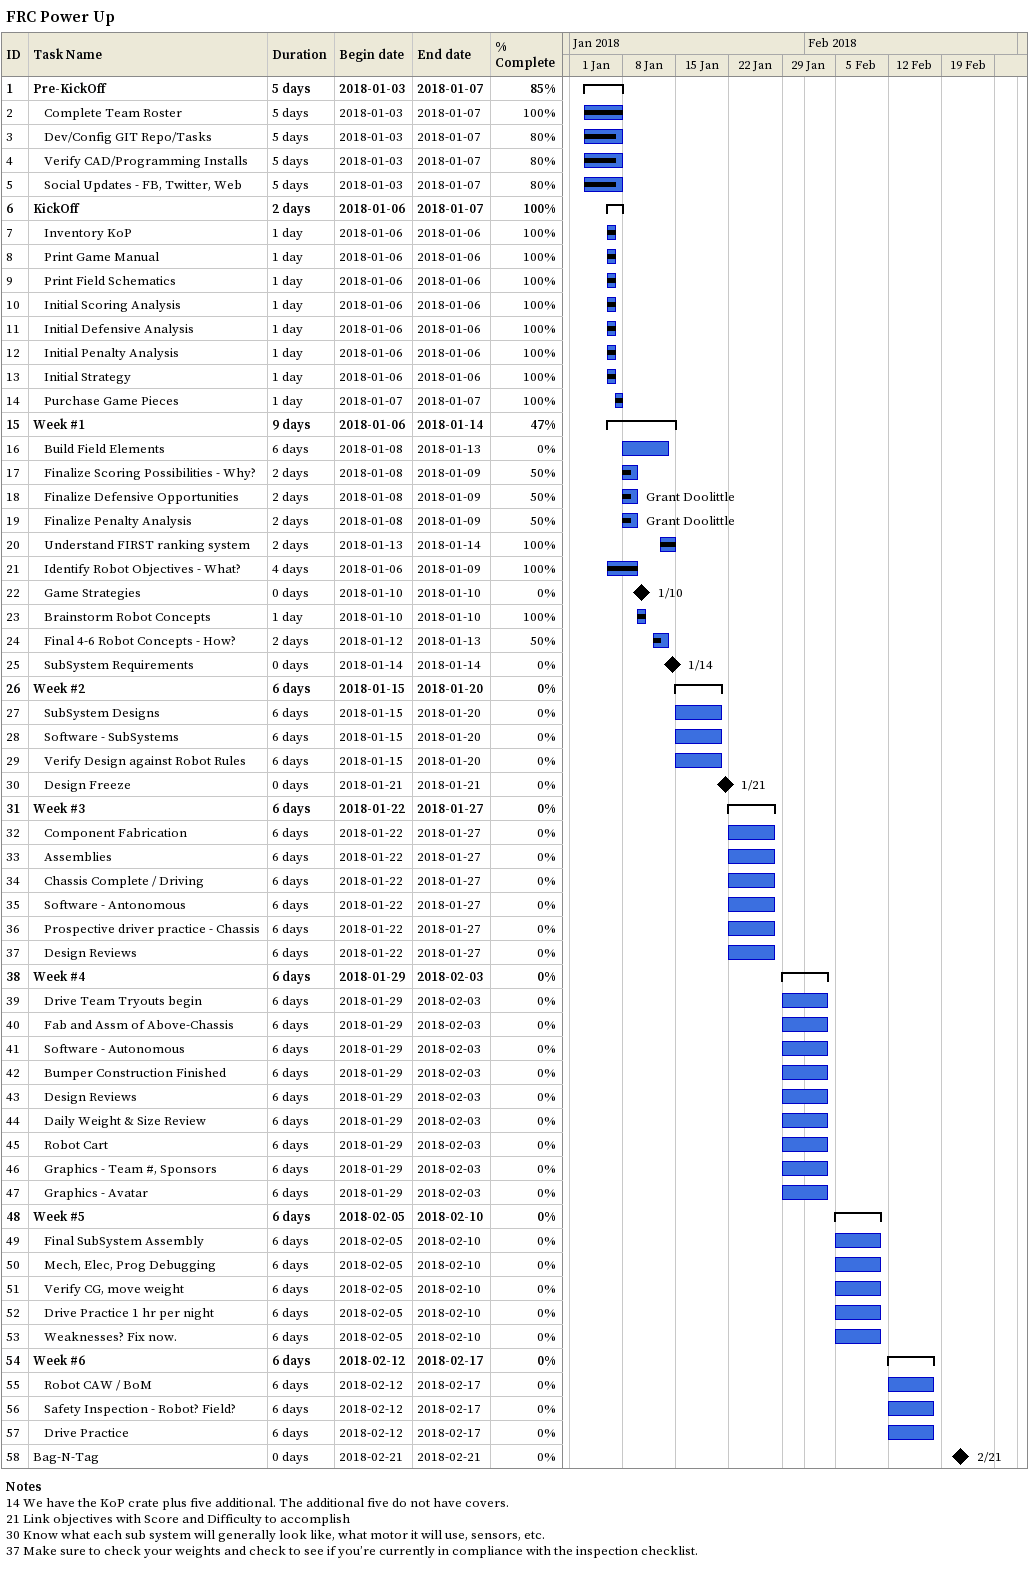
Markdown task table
FRC Power Up

| ID | Level | Task | Duration | Start | Finish | Resources | % complete |
|---|---|---|---|---|---|---|---|
| 1 | 1 | **Pre-KickOff** | 5d | 2018-01-03 | 2018-01-07 |  | 85 |
| 2 | 2 | Complete Team Roster | 5d | 2018-01-03 | 2018-01-07 |  | 100 |
| 3 | 2 | Dev/Config GIT Repo/Tasks | 5d | 2018-01-03 | 2018-01-07 |  | 80 |
| 4 | 2 | Verify CAD/Programming Installs | 5d | 2018-01-03 | 2018-01-07 |  | 80 |
| 5 | 2 | Social Updates - FB, Twitter, Web | 5d | 2018-01-03 | 2018-01-07 |  | 80 |
| 6 | 1 | **KickOff** | 2d | 2018-01-06 | 2018-01-07 |  | 100 |
| 7 | 2 | Inventory KoP | 1d | 2018-01-06 | 2018-01-06 |  | 100 |
| 8 | 2 | Print Game Manual | 1d | 2018-01-06 | 2018-01-06 |  | 100 |
| 9 | 2 | Print Field Schematics | 1d | 2018-01-06 | 2018-01-06 |  | 100 |
| 10 | 2 | Initial Scoring Analysis | 1d | 2018-01-06 | 2018-01-06 |  | 100 |
| 11 | 2 | Initial Defensive Analysis | 1d | 2018-01-06 | 2018-01-06 |  | 100 |
| 12 | 2 | Initial Penalty Analysis | 1d | 2018-01-06 | 2018-01-06 |  | 100 |
| 13 | 2 | Initial Strategy | 1d | 2018-01-06 | 2018-01-06 |  | 100 |
| 14 | 2 | Purchase Game Pieces | 1d | 2018-01-07 | 2018-01-07 |  | 100 |
| 15 | 1 | **Week #1** | 9d | 2018-01-06 | 2018-01-14 |  | 47 |
| 16 | 2 | Build Field Elements | 6d | 2018-01-08 | 2018-01-13 |  | 0 |
| 17 | 2 | Finalize Scoring Possibilities - Why? | 2d | 2018-01-08 | 2018-01-09 |  | 50 |
| 18 | 2 | Finalize Defensive Opportunities | 2d | 2018-01-08 | 2018-01-09 | Grant Doolittle | 50 |
| 19 | 2 | Finalize Penalty Analysis | 2d | 2018-01-08 | 2018-01-09 | Grant Doolittle | 50 |
| 20 | 2 | Understand FIRST ranking system | 2d | 2018-01-13 | 2018-01-14 |  | 100 |
| 21 | 2 | Identify Robot Objectives - What? | 4d | 2018-01-06 | 2018-01-09 |  | 100 |
| 22 | 2 | Game Strategies | 0d | 2018-01-10 | 2018-01-10 |  | 0 |
| 23 | 2 | Brainstorm Robot Concepts | 1d | 2018-01-10 | 2018-01-10 |  | 100 |
| 24 | 2 | Final 4-6 Robot Concepts - How? | 2d | 2018-01-12 | 2018-01-13 |  | 50 |
| 25 | 2 | SubSystem Requirements | 0d | 2018-01-14 | 2018-01-14 |  | 0 |
| 26 | 1 | **Week #2** | 6d | 2018-01-15 | 2018-01-20 |  | 0 |
| 27 | 2 | SubSystem Designs | 6d | 2018-01-15 | 2018-01-20 |  | 0 |
| 28 | 2 | Software - SubSystems | 6d | 2018-01-15 | 2018-01-20 |  | 0 |
| 29 | 2 | Verify Design against Robot Rules | 6d | 2018-01-15 | 2018-01-20 |  | 0 |
| 30 | 2 | Design Freeze | 0d | 2018-01-21 | 2018-01-21 |  | 0 |
| 31 | 1 | **Week #3** | 6d | 2018-01-22 | 2018-01-27 |  | 0 |
| 32 | 2 | Component Fabrication | 6d | 2018-01-22 | 2018-01-27 |  | 0 |
| 33 | 2 | Assemblies | 6d | 2018-01-22 | 2018-01-27 |  | 0 |
| 34 | 2 | Chassis Complete / Driving | 6d | 2018-01-22 | 2018-01-27 |  | 0 |
| 35 | 2 | Software - Antonomous | 6d | 2018-01-22 | 2018-01-27 |  | 0 |
| 36 | 2 | Prospective driver practice - Chassis | 6d | 2018-01-22 | 2018-01-27 |  | 0 |
| 37 | 2 | Design Reviews | 6d | 2018-01-22 | 2018-01-27 |  | 0 |
| 38 | 1 | **Week #4** | 6d | 2018-01-29 | 2018-02-03 |  | 0 |
| 39 | 2 | Drive Team Tryouts begin | 6d | 2018-01-29 | 2018-02-03 |  | 0 |
| 40 | 2 | Fab and Assm of Above-Chassis | 6d | 2018-01-29 | 2018-02-03 |  | 0 |
| 41 | 2 | Software - Autonomous | 6d | 2018-01-29 | 2018-02-03 |  | 0 |
| 42 | 2 | Bumper Construction Finished | 6d | 2018-01-29 | 2018-02-03 |  | 0 |
| 43 | 2 | Design Reviews | 6d | 2018-01-29 | 2018-02-03 |  | 0 |
| 44 | 2 | Daily Weight & Size Review | 6d | 2018-01-29 | 2018-02-03 |  | 0 |
| 45 | 2 | Robot Cart | 6d | 2018-01-29 | 2018-02-03 |  | 0 |
| 46 | 2 | Graphics - Team #, Sponsors | 6d | 2018-01-29 | 2018-02-03 |  | 0 |
| 47 | 2 | Graphics - Avatar | 6d | 2018-01-29 | 2018-02-03 |  | 0 |
| 48 | 1 | **Week #5** | 6d | 2018-02-05 | 2018-02-10 |  | 0 |
| 49 | 2 | Final SubSystem Assembly | 6d | 2018-02-05 | 2018-02-10 |  | 0 |
| 50 | 2 | Mech, Elec, Prog Debugging | 6d | 2018-02-05 | 2018-02-10 |  | 0 |
| 51 | 2 | Verify CG, move weight | 6d | 2018-02-05 | 2018-02-10 |  | 0 |
| 52 | 2 | Drive Practice 1 hr per night | 6d | 2018-02-05 | 2018-02-10 |  | 0 |
| 53 | 2 | Weaknesses? Fix now. | 6d | 2018-02-05 | 2018-02-10 |  | 0 |
| 54 | 1 | **Week #6** | 6d | 2018-02-12 | 2018-02-17 |  | 0 |
| 55 | 2 | Robot CAW / BoM | 6d | 2018-02-12 | 2018-02-17 |  | 0 |
| 56 | 2 | Safety Inspection - Robot? Field? | 6d | 2018-02-12 | 2018-02-17 |  | 0 |
| 57 | 2 | Drive Practice | 6d | 2018-02-12 | 2018-02-17 |  | 0 |
| 58 | 1 | Bag-N-Tag | 0d | 2018-02-21 | 2018-02-21 |  | 0 |

Notes
- 14: We have the KoP crate plus five additional. The additional five do not have covers.
- 21: Link objectives with Score and Difficulty to accomplish
- 30: Know what each sub system will generally look like, what motor it will use, sensors, etc.
- 37: Make sure to check your weights and check to see if you’re currently in compliance with the inspection checklist.
